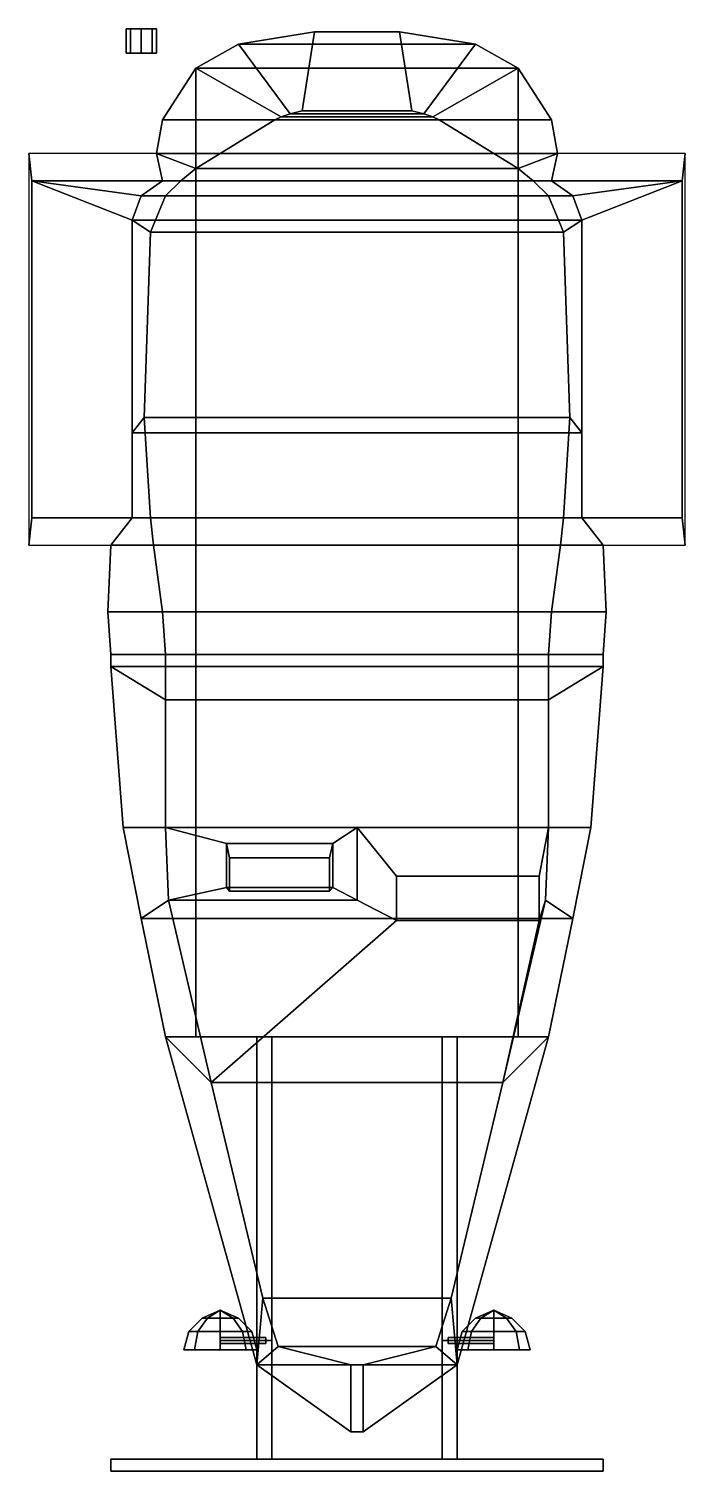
# Model space of a CAD drawing. Extents: x -1.08 to 1.08, y -2.4 to 2.35.
import ezdxf

# ---------------------------------------------------------------- set-up
doc = ezdxf.new("R2010")
doc.units = 0
doc.layers.get('0').update_dxf_attribs({"linetype": 'CONTINUOUS'})
doc.layers.add('LOWER_HULL', color=5, linetype='CONTINUOUS')

msp = doc.modelspace()

# ---------------------------------------------------------------- linework, layer by layer
for points in [[(-0.76, 2.27, 0.92), (-0.7454, 2.27, 0.9554), (-0.7454, 2.35, 0.9554), (-0.76, 2.35, 0.92)], [(-0.7454, 2.27, 0.8846), (-0.76, 2.27, 0.92), (-0.76, 2.35, 0.92), (-0.7454, 2.35, 0.8846)], [(-0.7454, 2.35, 0.9554), (-0.66, 2.35, 0.92), (-0.6746, 2.35, 0.8846), (-0.76, 2.35, 0.92)], [(-0.76, 2.35, 0.92), (-0.6746, 2.35, 0.8846), (-0.71, 2.35, 0.87), (-0.7454, 2.35, 0.8846)], [(-0.7454, 2.27, 0.9554), (-0.71, 2.27, 0.97), (-0.71, 2.35, 0.97), (-0.7454, 2.35, 0.9554)], [(-0.71, 2.27, 0.87), (-0.7454, 2.27, 0.8846), (-0.7454, 2.35, 0.8846), (-0.71, 2.35, 0.87)], [(-0.71, 2.35, 0.97), (-0.6746, 2.35, 0.9554), (-0.66, 2.35, 0.92), (-0.7454, 2.35, 0.9554)], [(-0.71, 2.27, 0.97), (-0.6746, 2.27, 0.9554), (-0.6746, 2.35, 0.9554), (-0.71, 2.35, 0.97)], [(-0.6746, 2.27, 0.8846), (-0.71, 2.27, 0.87), (-0.71, 2.35, 0.87), (-0.6746, 2.35, 0.8846)], [(-0.6746, 2.27, 0.9554), (-0.66, 2.27, 0.92), (-0.66, 2.35, 0.92), (-0.6746, 2.35, 0.9554)], [(-0.66, 2.27, 0.92), (-0.6746, 2.27, 0.8846), (-0.6746, 2.35, 0.8846), (-0.66, 2.35, 0.92)], [(-0.14, 2.34, 0.94), (-0.39, 2.3, 0.94), (-0.22, 2.07, 1.66), (-0.18, 2.08, 1.66)], [(0.18, 2.08, 1.66), (0.14, 2.34, 0.94), (-0.14, 2.34, 0.94), (-0.18, 2.08, 1.66)], [(0.22, 2.07, 1.66), (0.39, 2.3, 0.94), (0.14, 2.34, 0.94), (0.18, 2.08, 1.66)], [(-0.39, 2.3, 0.94), (-0.53, 2.22, 0.94), (-0.25, 2.06, 1.66), (-0.22, 2.07, 1.66)], [(0.25, 2.06, 1.66), (0.53, 2.22, 0.94), (0.39, 2.3, 0.94), (0.22, 2.07, 1.66)], [(-0.6746, 2.27, 0.9554), (-0.76, 2.27, 0.92), (-0.7454, 2.27, 0.8846), (-0.66, 2.27, 0.92)], [(-0.71, 2.27, 0.97), (-0.7454, 2.27, 0.9554), (-0.76, 2.27, 0.92), (-0.6746, 2.27, 0.9554)], [(-0.66, 2.27, 0.92), (-0.7454, 2.27, 0.8846), (-0.71, 2.27, 0.87), (-0.6746, 2.27, 0.8846)], [(-0.53, 2.22, 0.94), (-0.64, 2.05, 1.13), (-0.27, 2.05, 1.66), (-0.25, 2.06, 1.66)], [(0.27, 2.05, 1.66), (0.64, 2.05, 1.13), (0.53, 2.22, 0.94), (0.25, 2.06, 1.66)], [(-0.64, 2.05, 1.13), (-0.66, 1.94, 1.14), (-0.53, 1.89, 1.66), (-0.27, 2.05, 1.66)], [(-0.27, 2.05, 1.66), (-0.53, 1.89, 1.66), (0.53, 1.89, 1.66), (0.27, 2.05, 1.66)], [(-0.25, 2.06, 1.66), (-0.27, 2.05, 1.66), (0.27, 2.05, 1.66), (0.25, 2.06, 1.66)], [(-0.22, 2.07, 1.66), (-0.25, 2.06, 1.66), (0.25, 2.06, 1.66), (0.22, 2.07, 1.66)], [(-0.18, 2.08, 1.66), (-0.22, 2.07, 1.66), (0.22, 2.07, 1.66), (0.18, 2.08, 1.66)], [(0.53, 1.89, 1.66), (0.66, 1.94, 1.14), (0.64, 2.05, 1.13), (0.27, 2.05, 1.66)], [(-1.08, 1.94, 1.14), (-1.08, 0.65, 1.14), (-1.07, 0.74, 1.44), (-1.07, 1.85, 1.44)], [(-0.66, 1.94, 1.14), (-1.08, 1.94, 1.14), (-1.07, 1.85, 1.44), (-0.64, 1.85, 1.44)], [(-0.53, 1.89, 1.66), (-0.66, 1.94, 1.14), (-0.64, 1.85, 1.44), (-0.58, 1.85, 1.66)], [(0.64, 1.85, 1.44), (0.66, 1.94, 1.14), (0.53, 1.89, 1.66), (0.58, 1.85, 1.66)], [(1.08, 1.94, 1.14), (0.66, 1.94, 1.14), (0.64, 1.85, 1.44), (1.07, 1.85, 1.44)], [(1.07, 1.85, 1.44), (1.07, 0.74, 1.44), (1.08, 0.65, 1.14), (1.08, 1.94, 1.14)], [(0.58, 1.85, 1.66), (0.53, 1.89, 1.66), (-0.53, 1.89, 1.66), (-0.58, 1.85, 1.66)], [(-1.07, 1.85, 1.44), (-1.07, 0.74, 1.44), (-0.74, 0.74, 1.44), (-0.74, 1.72, 1.44)], [(-1.07, 1.85, 1.44), (-0.74, 1.72, 1.44), (-0.71, 1.8, 1.44)], [(-1.07, 1.85, 1.44), (-0.71, 1.8, 1.44), (-0.64, 1.85, 1.44)], [(-0.64, 1.85, 1.44), (-0.71, 1.8, 1.44), (-0.63, 1.8, 1.66), (-0.58, 1.85, 1.66)], [(-0.58, 1.85, 1.66), (-0.63, 1.8, 1.66), (0.63, 1.8, 1.66), (0.58, 1.85, 1.66)], [(0.63, 1.8, 1.66), (0.71, 1.8, 1.44), (0.64, 1.85, 1.44), (0.58, 1.85, 1.66)], [(0.64, 1.85, 1.44), (0.71, 1.8, 1.44), (1.07, 1.85, 1.44)], [(0.71, 1.8, 1.44), (0.74, 1.72, 1.44), (1.07, 1.85, 1.44)], [(0.74, 1.72, 1.44), (0.74, 0.74, 1.44), (1.07, 0.74, 1.44), (1.07, 1.85, 1.44)], [(-0.63, 1.8, 1.66), (-0.71, 1.8, 1.44), (-0.74, 1.72, 1.44), (-0.68, 1.68, 1.66)], [(0.68, 1.68, 1.66), (0.63, 1.8, 1.66), (-0.63, 1.8, 1.66), (-0.68, 1.68, 1.66)], [(0.74, 1.72, 1.44), (0.71, 1.8, 1.44), (0.63, 1.8, 1.66), (0.68, 1.68, 1.66)], [(-0.74, 1.72, 1.44), (-0.74, 1.02, 1.44), (-0.7, 1.07, 1.66), (-0.68, 1.68, 1.66)], [(0.7, 1.07, 1.66), (0.74, 1.02, 1.44), (0.74, 1.72, 1.44), (0.68, 1.68, 1.66)], [(-0.68, 1.68, 1.66), (-0.7, 1.07, 1.66), (0.7, 1.07, 1.66), (0.68, 1.68, 1.66)], [(-0.7, 1.07, 1.66), (-0.74, 1.02, 1.44), (-0.74, 0.74, 1.44), (-0.68, 0.74, 1.66)], [(0.68, 0.74, 1.66), (0.7, 1.07, 1.66), (-0.7, 1.07, 1.66), (-0.68, 0.74, 1.66)], [(0.74, 0.74, 1.44), (0.74, 1.02, 1.44), (0.7, 1.07, 1.66), (0.68, 0.74, 1.66)], [(-1.07, 0.74, 1.44), (-1.08, 0.65, 1.14), (-0.81, 0.65, 1.14), (-0.74, 0.74, 1.44)], [(-0.74, 0.74, 1.44), (-0.81, 0.65, 1.14), (-0.67, 0.65, 1.66), (-0.68, 0.74, 1.66)], [(-0.68, 0.74, 1.66), (-0.67, 0.65, 1.66), (0.67, 0.65, 1.66), (0.68, 0.74, 1.66)], [(0.67, 0.65, 1.66), (0.81, 0.65, 1.14), (0.74, 0.74, 1.44), (0.68, 0.74, 1.66)], [(0.74, 0.74, 1.44), (0.81, 0.65, 1.14), (1.08, 0.65, 1.14), (1.07, 0.74, 1.44)], [(-0.67, 0.65, 1.66), (-0.81, 0.65, 1.14), (-0.82, 0.43, 0.96), (-0.64, 0.43, 1.79)], [(0.64, 0.43, 1.79), (0.67, 0.65, 1.66), (-0.67, 0.65, 1.66), (-0.64, 0.43, 1.79)], [(0.82, 0.43, 0.96), (0.81, 0.65, 1.14), (0.67, 0.65, 1.66), (0.64, 0.43, 1.79)], [(-0.64, 0.43, 1.79), (-0.82, 0.43, 0.96), (-0.81, 0.29, 0.96), (-0.63, 0.29, 1.83)], [(0.63, 0.29, 1.83), (0.64, 0.43, 1.79), (-0.64, 0.43, 1.79), (-0.63, 0.29, 1.83)], [(0.81, 0.29, 0.96), (0.82, 0.43, 0.96), (0.64, 0.43, 1.79), (0.63, 0.29, 1.83)], [(-0.63, 0.29, 1.83), (-0.81, 0.29, 0.96), (-0.81, 0.25, 0.96), (-0.63, 0.25, 1.83)], [(0.63, 0.25, 1.83), (0.63, 0.29, 1.83), (-0.63, 0.29, 1.83), (-0.63, 0.25, 1.83)], [(0.81, 0.25, 0.96), (0.81, 0.29, 0.96), (0.63, 0.29, 1.83), (0.63, 0.25, 1.83)], [(-0.63, 0.14, 1.83), (-0.81, 0.25, 0.96), (-0.77, -0.28, 0.96), (-0.63, -0.28, 1.79)], [(-0.63, 0.25, 1.83), (-0.81, 0.25, 0.96), (-0.81, 0.25, 0.96), (-0.63, 0.14, 1.83)], [(0.63, 0.14, 1.83), (0.63, 0.25, 1.83), (-0.63, 0.25, 1.83), (-0.63, 0.14, 1.83)], [(0.77, -0.28, 0.96), (0.81, 0.25, 0.96), (0.63, 0.14, 1.83), (0.63, -0.28, 1.79)], [(0.81, 0.25, 0.96), (0.81, 0.25, 0.96), (0.63, 0.25, 1.83), (0.63, 0.14, 1.83)], [(0.63, -0.28, 1.79), (0.63, 0.14, 1.83), (-0.63, 0.14, 1.83), (-0.63, -0.28, 1.79)], [(-0.77, -0.28, 0.96), (-0.71, -0.58, 0.88), (-0.62, -0.52, 1.51), (-0.63, -0.28, 1.79)], [(-0.63, -0.28, 1.79), (-0.43, -0.3326, 1.7286), (-0.08, -0.3326, 1.7286), (0, -0.28, 1.79)], [(-0.43, -0.4781, 1.5589), (-0.43, -0.3326, 1.7286), (-0.63, -0.28, 1.79), (-0.62, -0.52, 1.51)], [(0, -0.52, 1.51), (0, -0.28, 1.79), (-0.08, -0.3326, 1.7286), (-0.08, -0.4781, 1.5589)], [(0.6, -0.44, 1.76), (0.63, -0.28, 1.79), (0, -0.28, 1.79), (0.13, -0.44, 1.76)], [(0.13, -0.5868, 1.5055), (0.13, -0.44, 1.76), (0, -0.28, 1.79), (0, -0.52, 1.51)], [(0.62, -0.52, 1.51), (0.63, -0.28, 1.79), (0.6, -0.44, 1.76), (0.6, -0.5868, 1.5055)], [(0.62, -0.52, 1.51), (0.71, -0.58, 0.88), (0.77, -0.28, 0.96), (0.63, -0.28, 1.79)], [(-0.09, -0.38, 1.72), (-0.08, -0.3326, 1.7286), (-0.43, -0.3326, 1.7286), (-0.42, -0.38, 1.72)], [(-0.42, -0.49, 1.59), (-0.42, -0.38, 1.72), (-0.43, -0.3326, 1.7286), (-0.43, -0.4781, 1.5589)], [(-0.09, -0.49, 1.59), (-0.09, -0.38, 1.72), (-0.42, -0.38, 1.72), (-0.42, -0.49, 1.59)], [(-0.08, -0.4781, 1.5589), (-0.08, -0.3326, 1.7286), (-0.09, -0.38, 1.72), (-0.09, -0.49, 1.59)], [(0.6, -0.5868, 1.5055), (0.6, -0.44, 1.76), (0.13, -0.44, 1.76), (0.13, -0.5868, 1.5055)], [(-0.62, -0.52, 1.51), (-0.71, -0.58, 0.88), (-0.63, -0.97, 0.69), (-0.48, -1.12, 1.47)], [(0, -0.52, 1.51), (-0.08, -0.4781, 1.5589), (-0.43, -0.4781, 1.5589), (-0.62, -0.52, 1.51)], [(0.13, -0.5868, 1.5055), (0, -0.52, 1.51), (-0.62, -0.52, 1.51), (-0.48, -1.12, 1.47)], [(-0.08, -0.4781, 1.5589), (-0.09, -0.49, 1.59), (-0.42, -0.49, 1.59), (-0.43, -0.4781, 1.5589)], [(0.63, -0.97, 0.69), (0.71, -0.58, 0.88), (0.62, -0.52, 1.51), (0.48, -1.12, 1.47)], [(0.62, -0.52, 1.51), (0.62, -0.52, 1.51), (0.6, -0.5868, 1.5055), (0.48, -1.12, 1.47)], [(0.48, -1.12, 1.47), (0.6, -0.5868, 1.5055), (0.13, -0.5868, 1.5055), (-0.48, -1.12, 1.47)], [(-0.63, -0.97, 0.69), (-0.33, -2.05, 0.69), (-0.31, -1.83, 1.42), (-0.48, -1.12, 1.47)], [(0.63, -0.97, 0.69), (0.33, -2.05, 0.69), (-0.33, -2.05, 0.69), (-0.63, -0.97, 0.69)], [(0.31, -1.83, 1.42), (0.33, -2.05, 0.69), (0.63, -0.97, 0.69), (0.48, -1.12, 1.47)], [(-0.48, -1.12, 1.47), (-0.31, -1.83, 1.42), (0.31, -1.83, 1.42), (0.48, -1.12, 1.47)], [(-0.31, -1.83, 1.42), (-0.33, -2.05, 0.69), (-0.33, -2.05, 0.69), (-0.26, -1.99, 1.41)], [(0.26, -1.99, 1.41), (0.31, -1.83, 1.42), (-0.31, -1.83, 1.42), (-0.26, -1.99, 1.41)], [(0.33, -2.05, 0.69), (0.33, -2.05, 0.69), (0.31, -1.83, 1.42), (0.26, -1.99, 1.41)], [(-0.4924, -1.8961, 1.1376), (-0.5235, -1.94, 1.1065), (-0.5539, -1.94, 1.18), (-0.51, -1.8961, 1.18)], [(-0.51, -1.8961, 1.18), (-0.5539, -1.94, 1.18), (-0.5235, -1.94, 1.2535), (-0.4924, -1.8961, 1.2224)], [(-0.45, -1.8961, 1.12), (-0.45, -1.94, 1.0761), (-0.5235, -1.94, 1.1065), (-0.4924, -1.8961, 1.1376)], [(-0.4924, -1.8961, 1.2224), (-0.5235, -1.94, 1.2535), (-0.45, -1.94, 1.2839), (-0.45, -1.8961, 1.24)], [(-0.45, -1.87, 1.18), (-0.4924, -1.8961, 1.1376), (-0.51, -1.8961, 1.18), (-0.45, -1.87, 1.18)], [(-0.45, -1.87, 1.18), (-0.51, -1.8961, 1.18), (-0.4924, -1.8961, 1.2224), (-0.45, -1.87, 1.18)], [(-0.45, -1.87, 1.18), (-0.45, -1.8961, 1.12), (-0.4924, -1.8961, 1.1376), (-0.45, -1.87, 1.18)], [(-0.45, -1.87, 1.18), (-0.4924, -1.8961, 1.2224), (-0.45, -1.8961, 1.24), (-0.45, -1.87, 1.18)], [(-0.45, -1.87, 1.18), (-0.39, -1.8961, 1.18), (-0.4076, -1.8961, 1.1376), (-0.45, -1.87, 1.18)], [(-0.45, -1.87, 1.18), (-0.4076, -1.8961, 1.1376), (-0.45, -1.8961, 1.12), (-0.45, -1.87, 1.18)], [(-0.45, -1.87, 1.18), (-0.45, -1.8961, 1.24), (-0.4076, -1.8961, 1.2224), (-0.45, -1.87, 1.18)], [(-0.45, -1.87, 1.18), (-0.4076, -1.8961, 1.2224), (-0.39, -1.8961, 1.18), (-0.45, -1.87, 1.18)], [(-0.4076, -1.8961, 1.1376), (-0.3765, -1.94, 1.1065), (-0.45, -1.94, 1.0761), (-0.45, -1.8961, 1.12)], [(-0.45, -1.8961, 1.24), (-0.45, -1.94, 1.2839), (-0.3765, -1.94, 1.2535), (-0.4076, -1.8961, 1.2224)], [(-0.39, -1.8961, 1.18), (-0.3461, -1.94, 1.18), (-0.3765, -1.94, 1.1065), (-0.4076, -1.8961, 1.1376)], [(-0.4076, -1.8961, 1.2224), (-0.3765, -1.94, 1.2535), (-0.3461, -1.94, 1.18), (-0.39, -1.8961, 1.18)], [(0.4076, -1.8961, 1.1376), (0.3765, -1.94, 1.1065), (0.3461, -1.94, 1.18), (0.39, -1.8961, 1.18)], [(0.39, -1.8961, 1.18), (0.3461, -1.94, 1.18), (0.3765, -1.94, 1.2535), (0.4076, -1.8961, 1.2224)], [(0.45, -1.8961, 1.12), (0.45, -1.94, 1.0761), (0.3765, -1.94, 1.1065), (0.4076, -1.8961, 1.1376)], [(0.4076, -1.8961, 1.2224), (0.3765, -1.94, 1.2535), (0.45, -1.94, 1.2839), (0.45, -1.8961, 1.24)], [(0.45, -1.87, 1.18), (0.4076, -1.8961, 1.1376), (0.39, -1.8961, 1.18), (0.45, -1.87, 1.18)], [(0.45, -1.87, 1.18), (0.39, -1.8961, 1.18), (0.4076, -1.8961, 1.2224), (0.45, -1.87, 1.18)], [(0.45, -1.87, 1.18), (0.45, -1.8961, 1.12), (0.4076, -1.8961, 1.1376), (0.45, -1.87, 1.18)], [(0.45, -1.87, 1.18), (0.4076, -1.8961, 1.2224), (0.45, -1.8961, 1.24), (0.45, -1.87, 1.18)], [(0.45, -1.87, 1.18), (0.51, -1.8961, 1.18), (0.4924, -1.8961, 1.1376), (0.45, -1.87, 1.18)], [(0.45, -1.87, 1.18), (0.4924, -1.8961, 1.1376), (0.45, -1.8961, 1.12), (0.45, -1.87, 1.18)], [(0.45, -1.87, 1.18), (0.45, -1.8961, 1.24), (0.4924, -1.8961, 1.2224), (0.45, -1.87, 1.18)], [(0.45, -1.87, 1.18), (0.4924, -1.8961, 1.2224), (0.51, -1.8961, 1.18), (0.45, -1.87, 1.18)], [(0.4924, -1.8961, 1.1376), (0.5235, -1.94, 1.1065), (0.45, -1.94, 1.0761), (0.45, -1.8961, 1.12)], [(0.45, -1.8961, 1.24), (0.45, -1.94, 1.2839), (0.5235, -1.94, 1.2535), (0.4924, -1.8961, 1.2224)], [(0.51, -1.8961, 1.18), (0.5539, -1.94, 1.18), (0.5235, -1.94, 1.1065), (0.4924, -1.8961, 1.1376)], [(0.4924, -1.8961, 1.2224), (0.5235, -1.94, 1.2535), (0.5539, -1.94, 1.18), (0.51, -1.8961, 1.18)], [(-0.5235, -1.94, 1.1065), (-0.5349, -2, 1.0951), (-0.57, -2, 1.18), (-0.5539, -1.94, 1.18)], [(-0.5539, -1.94, 1.18), (-0.57, -2, 1.18), (-0.5349, -2, 1.2649), (-0.5235, -1.94, 1.2535)], [(-0.45, -1.94, 1.0761), (-0.45, -2, 1.06), (-0.5349, -2, 1.0951), (-0.5235, -1.94, 1.1065)], [(-0.5235, -1.94, 1.2535), (-0.5349, -2, 1.2649), (-0.45, -2, 1.3), (-0.45, -1.94, 1.2839)], [(-0.3765, -1.94, 1.1065), (-0.3651, -2, 1.0951), (-0.45, -2, 1.06), (-0.45, -1.94, 1.0761)], [(-0.45, -1.94, 1.2839), (-0.45, -2, 1.3), (-0.3651, -2, 1.2649), (-0.3765, -1.94, 1.2535)], [(-0.3461, -1.94, 1.18), (-0.33, -2, 1.18), (-0.3651, -2, 1.0951), (-0.3765, -1.94, 1.1065)], [(-0.3765, -1.94, 1.2535), (-0.3651, -2, 1.2649), (-0.33, -2, 1.18), (-0.3461, -1.94, 1.18)], [(0.3765, -1.94, 1.1065), (0.3651, -2, 1.0951), (0.33, -2, 1.18), (0.3461, -1.94, 1.18)], [(0.3461, -1.94, 1.18), (0.33, -2, 1.18), (0.3651, -2, 1.2649), (0.3765, -1.94, 1.2535)], [(0.45, -1.94, 1.0761), (0.45, -2, 1.06), (0.3651, -2, 1.0951), (0.3765, -1.94, 1.1065)], [(0.3765, -1.94, 1.2535), (0.3651, -2, 1.2649), (0.45, -2, 1.3), (0.45, -1.94, 1.2839)], [(0.5235, -1.94, 1.1065), (0.5349, -2, 1.0951), (0.45, -2, 1.06), (0.45, -1.94, 1.0761)], [(0.45, -1.94, 1.2839), (0.45, -2, 1.3), (0.5349, -2, 1.2649), (0.5235, -1.94, 1.2535)], [(0.5539, -1.94, 1.18), (0.57, -2, 1.18), (0.5349, -2, 1.0951), (0.5235, -1.94, 1.1065)], [(0.5235, -1.94, 1.2535), (0.5349, -2, 1.2649), (0.57, -2, 1.18), (0.5539, -1.94, 1.18)], [(-0.45, -1.96, 1.08), (-0.45, -1.97, 1.09), (-0.3, -1.97, 1.09), (-0.3, -1.96, 1.08)], [(-0.45, -1.97, 1.07), (-0.45, -1.96, 1.08), (-0.3, -1.96, 1.08), (-0.3, -1.97, 1.07)], [(-0.45, -1.97, 1.09), (-0.45, -1.98, 1.08), (-0.3, -1.98, 1.08), (-0.3, -1.97, 1.09)], [(-0.45, -1.98, 1.08), (-0.45, -1.97, 1.07), (-0.3, -1.97, 1.07), (-0.3, -1.98, 1.08)], [(-0.26, -1.99, 1.41), (-0.33, -2.05, 0.69), (-0.02, -2.27, 0.69), (-0.02, -2.05, 1.37)], [(-0.26, -1.99, 1.41), (-0.02, -2.05, 1.37), (0.02, -2.05, 1.37), (0.26, -1.99, 1.41)], [(0.02, -2.05, 1.37), (0.02, -2.27, 0.69), (0.33, -2.05, 0.69), (0.26, -1.99, 1.41)], [(0.3, -1.96, 1.08), (0.3, -1.97, 1.09), (0.45, -1.97, 1.09), (0.45, -1.96, 1.08)], [(0.3, -1.97, 1.07), (0.3, -1.96, 1.08), (0.45, -1.96, 1.08), (0.45, -1.97, 1.07)], [(0.3, -1.97, 1.09), (0.3, -1.98, 1.08), (0.45, -1.98, 1.08), (0.45, -1.97, 1.09)], [(0.3, -1.98, 1.08), (0.3, -1.97, 1.07), (0.45, -1.97, 1.07), (0.45, -1.98, 1.08)], [(-0.3651, -2, 1.0951), (-0.33, -2, 1.18), (-0.5349, -2, 1.2649), (-0.57, -2, 1.18)], [(-0.45, -2, 1.06), (-0.3651, -2, 1.0951), (-0.57, -2, 1.18), (-0.5349, -2, 1.0951)], [(-0.33, -2, 1.18), (-0.3651, -2, 1.2649), (-0.45, -2, 1.3), (-0.5349, -2, 1.2649)], [(0.45, -2, 1.06), (0.5349, -2, 1.0951), (0.33, -2, 1.18), (0.3651, -2, 1.0951)], [(0.5349, -2, 1.0951), (0.57, -2, 1.18), (0.3651, -2, 1.2649), (0.33, -2, 1.18)], [(0.57, -2, 1.18), (0.5349, -2, 1.2649), (0.45, -2, 1.3), (0.3651, -2, 1.2649)], [(0.33, -2.05, 0.69), (0.02, -2.27, 0.69), (-0.02, -2.27, 0.69), (-0.33, -2.05, 0.69)], [(-0.02, -2.05, 1.37), (-0.02, -2.27, 0.69), (0.02, -2.27, 0.69), (0.02, -2.05, 1.37)], [(-0.81, -2.36, 0.69), (-0.81, -2.36, 0.55), (-0.81, -2.4, 0.55), (-0.81, -2.4, 0.69)], [(0.81, -2.36, 0.69), (0.81, -2.36, 0.55), (-0.81, -2.36, 0.55), (-0.81, -2.36, 0.69)], [(-0.81, -2.4, 0.55), (-0.81, -2.36, 0.55), (0.81, -2.36, 0.55), (0.81, -2.4, 0.55)], [(0.81, -2.4, 0.69), (0.81, -2.36, 0.69), (-0.81, -2.36, 0.69), (-0.81, -2.4, 0.69)], [(0.81, -2.4, 0.55), (0.81, -2.36, 0.55), (0.81, -2.36, 0.69), (0.81, -2.4, 0.69)], [(-0.81, -2.4, 0.69), (-0.81, -2.4, 0.55), (0.81, -2.4, 0.55), (0.81, -2.4, 0.69)]]:
    msp.add_3dface(points)
at = {"layer": 'LOWER_HULL'}
for points in [[(-0.39, 2.3, 0.87), (-0.14, 2.34, 0.87), (0.14, 2.34, 0.87), (0.39, 2.3, 0.87)], [(-0.14, 2.34, 0.94), (-0.14, 2.34, 0.87), (-0.39, 2.3, 0.87), (-0.39, 2.3, 0.94)], [(0.14, 2.34, 0.94), (0.14, 2.34, 0.87), (-0.14, 2.34, 0.87), (-0.14, 2.34, 0.94)], [(0.39, 2.3, 0.87), (0.14, 2.34, 0.87), (0.14, 2.34, 0.94), (0.39, 2.3, 0.94)], [(-0.39, 2.3, 0.87), (-0.53, 2.22, 0.87), (-0.53, 2.22, 0.94), (-0.39, 2.3, 0.94)], [(0.39, 2.3, 0.87), (0.53, 2.22, 0.87), (-0.53, 2.22, 0.87), (-0.39, 2.3, 0.87)], [(0.53, 2.22, 0.94), (0.53, 2.22, 0.87), (0.39, 2.3, 0.87), (0.39, 2.3, 0.94)], [(-0.53, 2.22, 0.94), (-0.53, 2.22, 0.87), (-0.53, 2.05, 0.54), (-0.64, 2.05, 1.13)], [(-0.53, 2.05, 0.54), (-0.53, 2.22, 0.87), (0.53, 2.22, 0.87), (0.53, 2.05, 0.54)], [(0.53, 2.05, 0.54), (0.53, 2.22, 0.87), (0.53, 2.22, 0.94), (0.64, 2.05, 1.13)], [(-0.53, 2.05, 0.54), (-0.53, 1.94, 0.54), (-0.66, 1.94, 1.14), (-0.64, 2.05, 1.13)], [(0.53, 2.05, 0.54), (0.53, 1.94, 0.54), (-0.53, 1.94, 0.54), (-0.53, 2.05, 0.54)], [(0.66, 1.94, 1.14), (0.53, 1.94, 0.54), (0.53, 2.05, 0.54), (0.64, 2.05, 1.13)], [(-0.66, 1.94, 1.14), (-0.53, 1.94, 0.54), (-0.53, 1.85, 0.54), (-0.64, 1.85, 1.14)], [(-0.53, 1.85, 0.54), (-0.53, 1.94, 0.54), (0.53, 1.94, 0.54), (0.53, 1.85, 0.54)], [(0.53, 1.85, 0.54), (0.53, 1.94, 0.54), (0.66, 1.94, 1.14), (0.64, 1.85, 1.14)], [(-0.53, 1.85, 0.54), (-0.53, 1.8, 0.54), (-0.71, 1.8, 1.14), (-0.64, 1.85, 1.14)], [(0.53, 1.85, 0.54), (0.53, 1.8, 0.54), (-0.53, 1.8, 0.54), (-0.53, 1.85, 0.54)], [(0.71, 1.8, 1.14), (0.53, 1.8, 0.54), (0.53, 1.85, 0.54), (0.64, 1.85, 1.14)], [(-0.71, 1.8, 1.14), (-0.53, 1.8, 0.54), (-0.53, 1.72, 0.54), (-0.74, 1.72, 1.14)], [(-0.53, 1.72, 0.54), (-0.53, 1.8, 0.54), (0.53, 1.8, 0.54), (0.53, 1.72, 0.54)], [(0.53, 1.72, 0.54), (0.53, 1.8, 0.54), (0.71, 1.8, 1.14), (0.74, 1.72, 1.14)], [(-0.74, 1.72, 1.14), (-0.53, 1.72, 0.54), (-0.53, 1.02, 0.54), (-0.74, 1.02, 1.14)], [(-0.53, 1.02, 0.54), (-0.53, 1.72, 0.54), (0.53, 1.72, 0.54), (0.53, 1.02, 0.54)], [(0.53, 1.02, 0.54), (0.53, 1.72, 0.54), (0.74, 1.72, 1.14), (0.74, 1.02, 1.14)], [(-0.74, 1.02, 1.14), (-0.53, 1.02, 0.54), (-0.53, 0.74, 0.54), (-0.74, 0.74, 1.14)], [(-0.53, 0.74, 0.54), (-0.53, 1.02, 0.54), (0.53, 1.02, 0.54), (0.53, 0.74, 0.54)], [(0.53, 0.74, 0.54), (0.53, 1.02, 0.54), (0.74, 1.02, 1.14), (0.74, 0.74, 1.14)], [(-0.53, 0.74, 0.54), (-0.53, 0.65, 0.54), (-0.81, 0.65, 1.14), (-0.74, 0.74, 1.14)], [(0.53, 0.74, 0.54), (0.53, 0.65, 0.54), (-0.53, 0.65, 0.54), (-0.53, 0.74, 0.54)], [(0.81, 0.65, 1.14), (0.53, 0.65, 0.54), (0.53, 0.74, 0.54), (0.74, 0.74, 1.14)], [(-0.81, 0.65, 1.14), (-0.53, 0.65, 0.54), (-0.53, 0.43, 0.54), (-0.82, 0.43, 0.96)], [(-0.53, 0.43, 0.54), (-0.53, 0.65, 0.54), (0.53, 0.65, 0.54), (0.53, 0.43, 0.54)], [(0.53, 0.43, 0.54), (0.53, 0.65, 0.54), (0.81, 0.65, 1.14), (0.82, 0.43, 0.96)], [(-0.82, 0.43, 0.96), (-0.53, 0.43, 0.54), (-0.53, 0.29, 0.54), (-0.81, 0.29, 0.96)], [(-0.53, 0.29, 0.54), (-0.53, 0.43, 0.54), (0.53, 0.43, 0.54), (0.53, 0.29, 0.54)], [(0.53, 0.29, 0.54), (0.53, 0.43, 0.54), (0.82, 0.43, 0.96), (0.81, 0.29, 0.96)], [(-0.81, 0.29, 0.96), (-0.53, 0.29, 0.54), (-0.53, 0.25, 0.54), (-0.81, 0.25, 0.96)], [(-0.53, 0.25, 0.54), (-0.53, 0.29, 0.54), (0.53, 0.29, 0.54), (0.53, 0.25, 0.54)], [(0.53, 0.25, 0.54), (0.53, 0.29, 0.54), (0.81, 0.29, 0.96), (0.81, 0.25, 0.96)], [(-0.81, 0.25, 0.96), (-0.53, 0.25, 0.54), (-0.53, -0.28, 0.46), (-0.77, -0.28, 0.96)], [(-0.53, -0.28, 0.46), (-0.53, 0.25, 0.54), (0.53, 0.25, 0.54), (0.53, -0.28, 0.46)], [(0.53, -0.28, 0.46), (0.53, 0.25, 0.54), (0.81, 0.25, 0.96), (0.77, -0.28, 0.96)], [(-0.77, -0.28, 0.96), (-0.53, -0.28, 0.46), (-0.53, -0.58, 0.46), (-0.71, -0.58, 0.88)], [(-0.53, -0.58, 0.46), (-0.53, -0.28, 0.46), (0.53, -0.28, 0.46), (0.53, -0.58, 0.46)], [(0.53, -0.58, 0.46), (0.53, -0.28, 0.46), (0.77, -0.28, 0.96), (0.71, -0.58, 0.88)], [(-0.71, -0.58, 0.88), (-0.63, -0.97, 0.69), (0.63, -0.97, 0.69), (0.71, -0.58, 0.88)], [(-0.53, -0.58, 0.46), (-0.53, -0.97, 0.46), (-0.63, -0.97, 0.69), (-0.71, -0.58, 0.88)], [(0.53, -0.58, 0.46), (0.53, -0.97, 0.46), (-0.53, -0.97, 0.46), (-0.53, -0.58, 0.46)], [(0.63, -0.97, 0.69), (0.53, -0.97, 0.46), (0.53, -0.58, 0.46), (0.71, -0.58, 0.88)], [(-0.63, -0.97, 0.69), (-0.53, -0.97, 0.46), (0.53, -0.97, 0.46), (0.63, -0.97, 0.69)], [(-0.33, -0.97, 0.69), (-0.33, -0.97, 0.46), (-0.33, -1.97, 0.6), (-0.33, -1.97, 0.69)], [(-0.33, -1.97, 0.6), (-0.33, -0.97, 0.46), (-0.28, -0.97, 0.46), (-0.28, -1.97, 0.6)], [(-0.28, -1.97, 0.6), (-0.28, -0.97, 0.46), (-0.28, -0.97, 0.69), (-0.28, -1.97, 0.69)], [(0.28, -1.97, 0.6), (0.28, -0.97, 0.46), (0.33, -0.97, 0.46), (0.33, -1.97, 0.6)], [(0.28, -0.97, 0.69), (0.28, -0.97, 0.46), (0.28, -1.97, 0.6), (0.28, -1.97, 0.69)], [(0.33, -1.97, 0.6), (0.33, -0.97, 0.46), (0.33, -0.97, 0.69), (0.33, -1.97, 0.69)], [(-0.33, -1.97, 0.69), (-0.33, -1.97, 0.6), (-0.33, -2.36, 0.6), (-0.33, -2.36, 0.69)], [(-0.33, -2.36, 0.6), (-0.33, -1.97, 0.6), (-0.28, -1.97, 0.6), (-0.28, -2.36, 0.6)], [(-0.28, -2.36, 0.6), (-0.28, -1.97, 0.6), (-0.28, -1.97, 0.69), (-0.28, -2.36, 0.69)], [(0.28, -2.36, 0.6), (0.28, -1.97, 0.6), (0.33, -1.97, 0.6), (0.33, -2.36, 0.6)], [(0.28, -1.97, 0.69), (0.28, -1.97, 0.6), (0.28, -2.36, 0.6), (0.28, -2.36, 0.69)], [(0.33, -2.36, 0.6), (0.33, -1.97, 0.6), (0.33, -1.97, 0.69), (0.33, -2.36, 0.69)], [(-0.28, -2.36, 0.69), (-0.28, -2.0855, 0.69), (-0.33, -2.05, 0.69), (-0.33, -2.36, 0.69)], [(0.33, -2.36, 0.69), (0.33, -2.05, 0.69), (0.28, -2.0855, 0.69), (0.28, -2.36, 0.69)]]:
    msp.add_3dface(points, dxfattribs=at)

doc.saveas('drawing.dxf')
